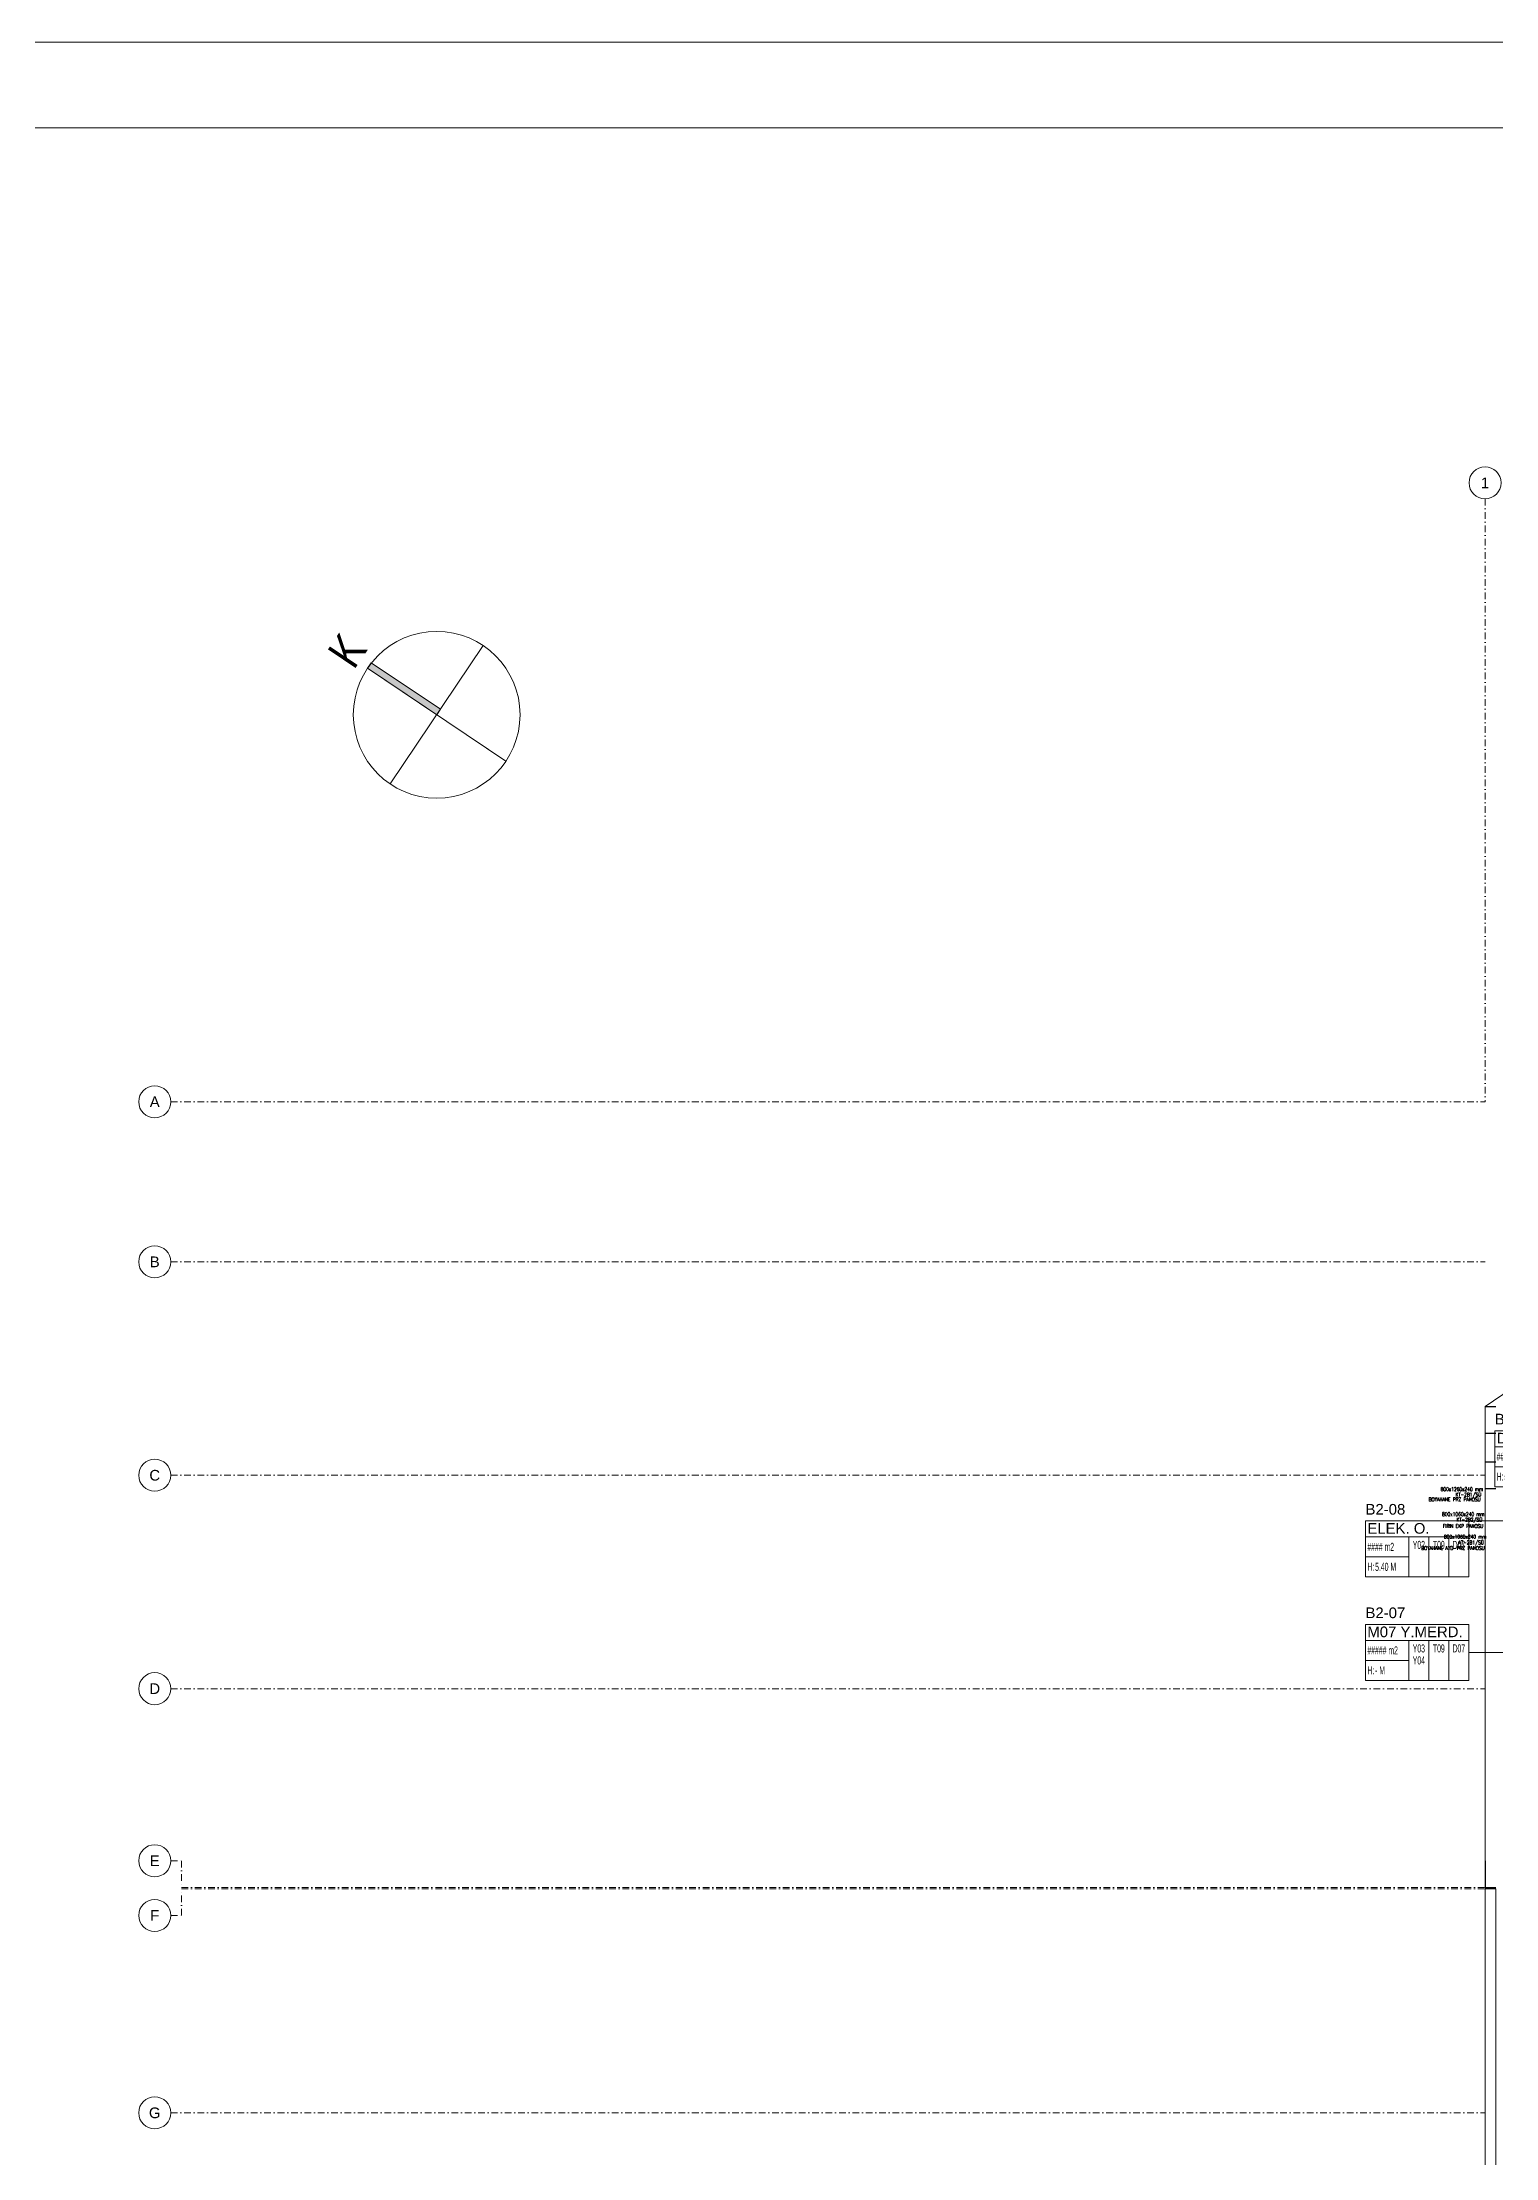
# Model space of a CAD drawing. Header units: metres. Extents: x -17822 to 152406, y -4219 to 19791.
# Drawn here: x -5408 to 40, y 4672 to 12601 of the extents above; entities that cross this region are included whole.
import ezdxf
from ezdxf.enums import TextEntityAlignment as Align

# ---------------------------------------------------------------- set-up
doc = ezdxf.new("R2010")
doc.units = ezdxf.units.M
doc.header["$LTSCALE"] = 100
doc.header["$MEASUREMENT"] = 0
doc.linetypes.add('DASHDOT2', pattern=[0.5, 0.25, -0.125, 0, -0.125])
doc.layers.get('0').update_dxf_attribs({"color": 9, "lineweight": 9})
for name, color, linetype, lineweight in [('01', 9, 'Continuous', 9), ('03', 18, 'Continuous', 9), ('21', 9, 'Continuous', 9), ('21_mahal200', 9, 'Continuous', 9), ('24', 9, 'DASHDOT2', 9), ('40A', 9, 'Continuous', 9), ('E-AYDINLATMA VE PRİZ PANOSU', 7, 'Continuous', 30)]:
    doc.layers.add(name, color=color, linetype=linetype, lineweight=lineweight)
doc.styles.add('Arial', font='arial.ttf', dxfattribs={"height": 2.5})
doc.styles.add('E-YAZI', font='txttw.shx')
doc.styles.add('MuuM_TEXT-STANDART', font='ARIALN.TTF')
doc.dimstyles.new('MuuM_DIM200', dxfattribs={"dimscale": 20, "dimtxt": 2, "dimasz": 1, "dimexe": 1, "dimexo": 1, "dimgap": 1, "dimtad": 1, "dimdec": 1, "dimrnd": 0.5, "dimdsep": 46, "dimtxsty": 'MuuM_TEXT-STANDART', "dimblk": 'ARCHTICK', "dimcen": 0, "dimdle": 0.15, "dimclrd": 256, "dimclre": 256, "dimclrt": 256, "dimadec": 0, "dimazin": 0, "dimtfac": 5, "dimtdec": 1, "dimtix": 1, "dimtmove": 2, "dimatfit": 3, "dimldrblk": 'DOT', "dimfxl": 3, "dimfxlon": 1, "dimtolj": 1, "dimlwd": -1, "dimlwe": -1, "dimarcsym": 0})

# ---------------------------------------------------------------- blocks, each defined once
blk = doc.blocks.new('0_northarrow')
blk.add_hatch(color=256).paths.add_polyline_path([(0, 6.25), (0.5, 6.25), (0.5, 0), (0, 0)])
for points in [[(0, 6.25), (0, -6.25), (0, -3.125)], [(6.25, 0), (-6.25, 0)]]:
    blk.add_lwpolyline(points)
blk.add_lwpolyline([(0, 6.25), (0.5, 6.25), (0.5, 0), (0, 0)], close=True)
blk.add_circle((0, 0), 6.25)
at = {"style": 'MuuM_TEXT-STANDART'}
blk.add_attdef('YON', text='', height=2.5, dxfattribs=at).set_placement((0.25, 6.25), align=Align.BOTTOM_CENTER)
blk = doc.blocks.new('0_aks')
at = {"linetype": 'Continuous'}
blk.add_circle((0, 0), 3, dxfattribs=at)
at = {"style": 'Arial'}
blk.add_attdef('AKS', text='', height=2, dxfattribs=at).set_placement((0, 0), align=Align.MIDDLE_CENTER)
blk = doc.blocks.new('p-akslar_yeni')
at = {"layer": '24'}
for points in [[(6415, 2315.1), (6415, 55)], [(1488.5, 55), (6415, 55)], [(1488.5, -545), (6415, -545)], [(1488.5, -1345), (6415, -1345)], [(1488.5, -2145), (6415, -2145)], [(1488.5, -2790), (1528.5, -2790), (1528.5, -2890), (6415, -2890)], [(1488.5, -2995), (1528.5, -2995), (1528.5, -2895), (6415, -2895)], [(1488.5, -3735), (6415, -3735)]]:
    blk.add_lwpolyline(points, dxfattribs=at)
at = {"layer": '21', "xscale": 20, "yscale": 20, "zscale": 20}
for p, values in [((6415, 2375.1), {'AKS': '1'}), ((1428.5, 55), {'AKS': 'A'}), ((1428.5, -545), {'AKS': 'B'}), ((1428.5, -1345), {'AKS': 'C'}), ((1428.5, -2145), {'AKS': 'D'}), ((1428.5, -2790), {'AKS': 'E'}), ((1428.5, -2995), {'AKS': 'F'}), ((1428.5, -3735), {'AKS': 'G'})]:
    blk.add_blockref('0_aks', p, dxfattribs=at).add_auto_attribs(values)
blk = doc.blocks.new('2.bod.sitatik')
at = {"layer": '01', "linetype": 'Continuous', "lineweight": -3}
for p, q in [((0, -1142.5), (40, -1142.5)), ((0, -1242.5), (40, -1242.5)), ((0, -1350), (40, -1350)), ((0, -1450), (40, -1450)), ((0, -2845), (0, -2945)), ((0, -2945), (40, -2945))]:
    blk.add_line(p, q, dxfattribs=at)
at = {"layer": '01'}
blk.add_lwpolyline([(40, -2945), (0, -2945), (0, -1142.7), (1968.9, 194.4)], dxfattribs=at)
blk.add_lwpolyline([(40, -8750), (0, -8750), (0, -2950), (40, -2950), (40, -8710), (40, -8710)], close=True, dxfattribs=at)
blk = doc.blocks.new('_ArchTick')
at = {"color": 0, "linetype": 'ByBlock', "const_width": 0.15}
blk.add_lwpolyline([(-0.5, -0.5), (0.5, 0.5)], dxfattribs=at)
blk = doc.blocks.new('_Dot')
at = {"color": 0, "linetype": 'ByBlock', "lineweight": -2}
blk.add_line((-0.5, 0), (-1, 0), dxfattribs=at)
at = {"color": 0, "linetype": 'ByBlock', "const_width": 0.5}
blk.add_lwpolyline([(-0.25, 0, 1), (0.25, 0, 1)], format="xyb", close=True, dxfattribs=at)
blk = doc.blocks.new('0_roomno2')
blk.add_lwpolyline([(19.38, -10.5), (0, -10.5), (0, 0), (19.38, 0)], close=True)
for points in [[(0, -3), (19.38, -3)], [(8.12, -3), (8.12, -10.5)], [(11.88, -3), (11.88, -10.5)], [(15.62, -3), (15.62, -10.5)], [(0, -6.75), (8.12, -6.75)]]:
    blk.add_lwpolyline(points)
at = {"style": 'MuuM_TEXT-STANDART', "width": 0.6}
blk.add_text('H:', height=1.5, dxfattribs=at).set_placement((0.35, -8.61), align=Align.MIDDLE_LEFT)
at = {"style": 'Arial'}
blk.add_attdef('ODANO', (0, 1.17), '', height=2, dxfattribs=at)
blk.add_attdef('MEKANADI', text='', height=2, dxfattribs=at).set_placement((0.35, -3), align=Align.BOTTOM_LEFT)
at = {"style": 'MuuM_TEXT-STANDART', "width": 0.6}
for tag, p in [('YER01', (10, -4.5)), ('TAVAN01', (13.75, -4.5)), ('DUVAR01', (17.5, -4.5)), ('YER02', (10, -6.75)), ('TAVAN02', (13.75, -6.75)), ('DUVAR02', (17.5, -6.75)), ('YER03', (10, -9)), ('TAVAN03', (13.75, -9)), ('DUVAR03', (17.5, -9))]:
    blk.add_attdef(tag, text='', height=1.5, dxfattribs=at).set_placement(p, align=Align.MIDDLE_CENTER)
for tag, p in [('M2', (0.35, -4.88)), ('TEMIZTAVANYUKSEKLIGI', (1.8, -8.61))]:
    blk.add_attdef(tag, text='', height=1.5, dxfattribs=at).set_placement(p, align=Align.MIDDLE_LEFT)
blk = doc.blocks.new('2.bod.Mimari')
at = {"layer": '21_mahal200'}
ref = blk.add_blockref('0_roomno2', (36.53, -1232.98), dxfattribs=dict(at, xscale=20, yscale=20, zscale=20))
ref.add_attrib('ODANO', 'B2-09', (36.53, -1209.58), dxfattribs={"layer": '0', "height": 40, "style": 'Arial'})
ref.add_attrib('MEKANADI', 'DEPO', dxfattribs={"layer": '0', "height": 40, "style": 'Arial'}).set_placement((43.53, -1292.98), align=Align.BOTTOM_LEFT)
ref.add_attrib('M2', '##### m2', dxfattribs={"layer": '0', "height": 30, "style": 'MuuM_TEXT-STANDART', "width": 0.6}).set_placement((43.53, -1330.48), align=Align.MIDDLE_LEFT)
ref.add_attrib('TEMIZTAVANYUKSEKLIGI', '5.40 M', dxfattribs={"layer": '0', "height": 30, "style": 'MuuM_TEXT-STANDART', "width": 0.6}).set_placement((72.53, -1405.14), align=Align.MIDDLE_LEFT)
ref.add_attrib('YER01', 'Y02', dxfattribs={"layer": '0', "height": 30, "style": 'MuuM_TEXT-STANDART', "width": 0.6}).set_placement((236.53, -1322.98), align=Align.MIDDLE_CENTER)
ref.add_attrib('TAVAN01', 'T09', dxfattribs={"layer": '0', "height": 30, "style": 'MuuM_TEXT-STANDART', "width": 0.6}).set_placement((311.53, -1322.98), align=Align.MIDDLE_CENTER)
ref.add_attrib('DUVAR01', 'D07', dxfattribs={"layer": '0', "height": 30, "style": 'MuuM_TEXT-STANDART', "width": 0.6}).set_placement((386.53, -1322.98), align=Align.MIDDLE_CENTER)
ref = blk.add_blockref('0_roomno2', (-448.03, -1571.06), dxfattribs=dict(at, xscale=20, yscale=20, zscale=20))
ref.add_attrib('ODANO', 'B2-08', (-448.03, -1547.66), dxfattribs={"layer": '0', "height": 40, "style": 'Arial'})
ref.add_attrib('MEKANADI', 'ELEK. O.', dxfattribs={"layer": '0', "height": 40, "style": 'Arial'}).set_placement((-441.03, -1631.06), align=Align.BOTTOM_LEFT)
ref.add_attrib('M2', '#### m2', dxfattribs={"layer": '0', "height": 30, "style": 'MuuM_TEXT-STANDART', "width": 0.6}).set_placement((-441.03, -1668.56), align=Align.MIDDLE_LEFT)
ref.add_attrib('TEMIZTAVANYUKSEKLIGI', '5.40 M', dxfattribs={"layer": '0', "height": 30, "style": 'MuuM_TEXT-STANDART', "width": 0.6}).set_placement((-412.03, -1743.21), align=Align.MIDDLE_LEFT)
ref.add_attrib('YER01', 'Y02', dxfattribs={"layer": '0', "height": 30, "style": 'MuuM_TEXT-STANDART', "width": 0.6}).set_placement((-248.03, -1661.06), align=Align.MIDDLE_CENTER)
ref.add_attrib('TAVAN01', 'T09', dxfattribs={"layer": '0', "height": 30, "style": 'MuuM_TEXT-STANDART', "width": 0.6}).set_placement((-173.03, -1661.06), align=Align.MIDDLE_CENTER)
ref.add_attrib('DUVAR01', 'D07', dxfattribs={"layer": '0', "height": 30, "style": 'MuuM_TEXT-STANDART', "width": 0.6}).set_placement((-98.03, -1661.06), align=Align.MIDDLE_CENTER)
ref = blk.add_blockref('0_roomno2', (-448.03, -1959.09), dxfattribs=dict(at, xscale=20, yscale=20, zscale=20))
ref.add_attrib('ODANO', 'B2-07', (-448.03, -1935.69), dxfattribs={"layer": '0', "height": 40, "style": 'Arial'})
ref.add_attrib('MEKANADI', 'M07 Y.MERD.', dxfattribs={"layer": '0', "height": 40, "style": 'Arial'}).set_placement((-441.03, -2019.09), align=Align.BOTTOM_LEFT)
ref.add_attrib('M2', '##### m2', dxfattribs={"layer": '0', "height": 30, "style": 'MuuM_TEXT-STANDART', "width": 0.6}).set_placement((-441.03, -2056.59), align=Align.MIDDLE_LEFT)
ref.add_attrib('TEMIZTAVANYUKSEKLIGI', '- M', dxfattribs={"layer": '0', "height": 30, "style": 'MuuM_TEXT-STANDART', "width": 0.6}).set_placement((-412.03, -2131.25), align=Align.MIDDLE_LEFT)
ref.add_attrib('YER01', 'Y03', dxfattribs={"layer": '0', "height": 30, "style": 'MuuM_TEXT-STANDART', "width": 0.6}).set_placement((-248.03, -2049.09), align=Align.MIDDLE_CENTER)
ref.add_attrib('TAVAN01', 'T09', dxfattribs={"layer": '0', "height": 30, "style": 'MuuM_TEXT-STANDART', "width": 0.6}).set_placement((-173.03, -2049.09), align=Align.MIDDLE_CENTER)
ref.add_attrib('DUVAR01', 'D07', dxfattribs={"layer": '0', "height": 30, "style": 'MuuM_TEXT-STANDART', "width": 0.6}).set_placement((-98.03, -2049.09), align=Align.MIDDLE_CENTER)
ref.add_attrib('YER02', 'Y04', dxfattribs={"layer": '0', "height": 30, "style": 'MuuM_TEXT-STANDART', "width": 0.6}).set_placement((-248.03, -2094.09), align=Align.MIDDLE_CENTER)
for points in [[(117.7, -1571.06), (-60.53, -1571.06)], [(117.7, -2064.09), (-60.53, -2064.09)]]:
    blk.add_leader(points, dimstyle='MuuM_DIM200', override={"dimasz": 1, "dimfxl": 10}, dxfattribs=at)

msp = doc.modelspace()

# ---------------------------------------------------------------- linework, layer by layer
at = {"layer": '40A'}
for points in [[(18159.28, -4218.56), (-9840.72, -4218.56), (-9840.72, 12601.44), (18159.28, 12601.44)], [(-9520.72, 12281.44), (15999.52, 12281.44), (15999.52, -3898.56), (-9520.72, -3898.56)]]:
    msp.add_lwpolyline(points, close=True, dxfattribs=at)

# ---------------------------------------------------------------- block references
for name in ['2.bod.sitatik', '2.bod.Mimari']:
    msp.add_blockref(name, (0, 8630))
at = {"layer": '03', "xscale": 50, "yscale": 50, "zscale": 50, "rotation": 56.16995289581835}
msp.add_blockref('0_northarrow', (-3929.66, 10080.8), dxfattribs=at).add_auto_attribs({'YON': 'K'})
at = {"layer": '24'}
msp.add_blockref('p-akslar_yeni', (-6415, 8575), dxfattribs=at)
msp.add_blockref('p-akslar_yeni', (-6415, 8575), dxfattribs=at)

# ---------------------------------------------------------------- texts
at = {"layer": 'E-AYDINLATMA VE PRİZ PANOSU', "color": 4, "style": 'E-YAZI', "width": 0.7}
for s, p in [('BOYAHANE PRZ PANOSU', (-211.15, 7132.46)), ('800x1260x240 mm', (-166.35, 7170.78)), ('KT-2B1/SÜ', (-110.62, 7150.5)), ('800x1060x240 mm', (-161, 7077.16)), ('KT-2B2/SÜ', (-106.84, 7056.36)), ('FIRIN EKP PANOSU', (-157.85, 7032.45)), ('800x1060x240 mm', (-153.78, 6992.37)), ('AT-2B1/SÜ', (-99.34, 6970.88)), ('BOYAHANE AYD-PRZ PANOSU', (-238.78, 6949.94))]:
    msp.add_text(s, height=14, dxfattribs=at).set_placement(p)

doc.saveas('drawing.dxf')
